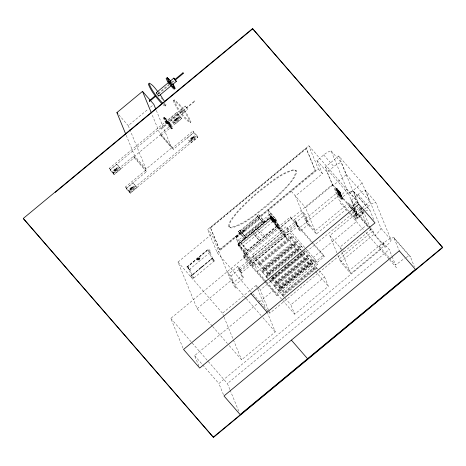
<?xml version="1.0" encoding="UTF-8"?>
<svg xmlns="http://www.w3.org/2000/svg" width="466" height="466" viewBox="0 0 466 466"><rect width="100%" height="100%" fill="white"/><g stroke="black" fill="none" stroke-linecap="round" stroke-linejoin="round"><path stroke-width="0.35" stroke-dasharray="2.33 1.75" d="M228.69 226.476C228.754 220.977 233.39 217.022 236.314 212.811C243.316 204.842 251.11 197.625 259.218 190.798C270.059 182.754 280.66 172.711 294.139 169.583L296.516 171.109C296.458 176.608 291.815 180.563 288.897 184.775C281.895 192.743 274.095 199.955 265.987 206.787C255.152 214.832 244.551 224.868 231.066 227.996L228.69 226.476L230.664 227.53C247.691 222.958 260.878 209.735 274.2 198.831C281.749 190.512 293.947 182.253 296.114 170.643M229.097 226.942C229.155 221.443 233.792 217.488 236.716 213.277C243.718 205.302 251.518 198.091 259.626 191.264C270.461 183.22 281.062 173.177 294.547 170.049L296.516 171.109M115.172 169.566C114.857 172.641 117.741 165.925 114.869 170.201M116.18 169.012L114.805 170.049M131.01 188.736L131.348 188.177M132.356 187.623C128.663 191.98 135.198 184.472 131.039 188.812M176.859 118.76L175.56 119.838L175.851 119.313M191.689 138.484L192.027 137.924M192.557 137.522C194.31 137.837 189.703 139.94 193.017 137.482M198.132 259.719C201.661 256.51 197.438 261.24 198.609 259.562M355.168 208.459L354.166 209.881L356.711 216.09L357.713 214.669L355.109 208.302M163.129 104.885L165.156 106.021L165.348 105.45L164.341 102.875M165.156 106.021L166.024 104.891L165.016 102.322M165.704 122.261L170.789 128.366L171.803 128.936L172.571 128.092C170.713 123.979 167.917 119.774 164.201 117.211L163.426 118.055C164.183 119.401 165.995 124.836 167.678 122.902C167.48 121.69 165.121 119.844 165.622 122.04M164.201 117.211L165.471 120.315L167.696 123.088M164.015 118.125C163.997 120.17 167.515 120.939 165.704 118.609C163.211 116.086 164.684 119.232 165.669 120.356M160.712 128.674L194.625 100.93L194.84 101.297L161.131 129.216L160.712 128.674L161.131 129.216M164.673 117.624L166.345 119.797M165.348 121.475L167.02 123.647M166.042 120.857L166.298 121.48M173.544 100.464L173.352 101.035C177.068 109.254 182.66 117.665 190.099 122.791L190.967 121.667C187.25 113.442 181.658 105.031 174.22 99.905L173.544 100.464C180.989 105.59 186.575 114.001 190.291 122.226L190.099 122.791M166.42 121.678L168.908 125.028L187.781 109.394L186.819 107.611L185.299 106.044L166.42 121.678L168.908 125.028M174.22 99.905L174.028 100.475C177.744 108.695 183.33 117.112 190.775 122.232M169.991 123.542C165.43 119.506 171.511 128.931 170.201 123.834M168.977 122.5L170.632 124.731M169.962 125.29L169.525 124.393M171.313 128.581L169.676 126.536L171.238 128.564L171.983 128.028L170.329 125.791L171.983 128.028M171.803 128.936L171.902 128.651C170.038 124.539 167.247 120.333 163.525 117.77M185.299 106.044L187.781 109.394M194.433 100.79L194.817 101.297M240.002 230.693L257.64 216.236L257.855 216.585L240.328 231.101L240.013 230.658L240.334 231.089M241.988 232.814L259.719 218.472L259.935 218.845L242.407 233.361L241.988 232.814L242.413 233.344M262.119 221.257L244.446 235.65L244.714 236.081L262.387 221.694L262.172 221.321M244.86 236.21L244.464 235.656M258.467 214.599L260.494 216.906A9.786 0.845 50.4 0 1 262.539 219.253L264.659 221.845L258.467 214.558L257.121 215.671L257.657 216.375M259.515 218.298L259.935 218.845M261.968 221.146L262.387 221.694M274.66 222.515L273.42 220.837L274.608 222.498L275.61 221.734L274.363 220.057L275.179 221.362M274.789 220.785C274.043 218.95 276.967 221.455 275.214 221.315M274.975 220.004L275.802 221.117M275.4 221.455L275.08 220.861M275.61 221.734L275.115 221.204M338.316 190.437C337.238 189.563 336.935 191.643 337.961 192.074M338.141 190.309L337.337 190.92L337.716 191.695M337.932 190.14L338.194 190.798M335.106 188.899L337.652 195.108L341.695 199.757L342.37 199.203L339.825 192.994L335.776 188.34L335.106 188.899L339.609 193.652M338.852 193.227L339.743 194.048L339.289 193.052M339.638 193.908L340.337 193.268L339.964 192.493M339.743 194.048L340.448 193.402L339.714 192.114M350.065 206.112L316.356 234.031L306.244 222.399L295.427 196.011L322.39 173.678L316.979 160.485C321.534 157.386 325.466 152.166 331.099 150.868L346.698 188.899L344.689 191.893L340.594 196.035L352.319 209.525M331.099 150.868L341.211 162.5L356.805 200.531L354.801 203.525L350.7 207.661L357.445 202.081L359.059 203.939M365.472 190.413L381.066 228.445L379.056 231.439L374.961 235.58L385.073 247.213L389.168 243.071L391.178 240.077L375.579 202.046L365.472 190.413C359.834 191.718 355.902 196.932 351.352 200.03L354.055 206.624M114.927 169.793C112.848 172.181 117.152 170.632 117.077 168.995C116.465 167.515 113.599 169.863 114.321 171.074M175.606 119.546C173.527 121.935 177.826 120.385 177.756 118.748C177.144 117.269 174.278 119.611 175 120.822M131.103 188.404C129.024 190.792 133.323 189.243 133.253 187.606C132.635 186.126 129.775 188.474 130.497 189.679M191.782 138.157C189.703 140.54 194.002 138.99 193.932 137.359C193.314 135.88 190.454 138.221 191.171 139.433M199.145 259.166C200.281 257.855 197.59 258.915 198.161 259.795M197.427 260.203C201.632 254.5 193.92 262.137 199.099 258.123C201.51 257.238 198.825 260.651 197.578 260.284C196.454 259.213 199.355 256.807 200.124 257.966M201.166 267.187L200.881 267.601L202.232 266.482L201.166 267.187L201.836 266.628M197.724 258.805L198.4 258.246M115.341 169.414L113.448 171.5L113.11 172.49L113.529 172.973C115.801 172.735 118.102 170.865 118.737 168.657L118.067 167.556C115.789 167.795 113.488 169.665 112.854 171.872L113.226 172.81M131.511 188.019L129.618 190.105L129.286 191.101L129.699 191.584C131.977 191.345 134.278 189.476 134.913 187.268L134.237 186.167C131.965 186.406 129.665 188.276 129.03 190.483L129.402 191.421M192.19 137.773L190.297 139.858L189.965 140.854L190.378 141.332C192.656 141.093 194.957 139.223 195.592 137.021L194.916 135.921C192.644 136.159 190.344 138.029 189.709 140.231L190.081 141.169M198.976 259.317L199.996 257.657M259.568 301.846L356.432 221.635L355.156 218.531L338.986 199.92C343.395 196.605 347.718 191.928 353.35 191.048L369.858 209.945L374.204 220.925M355.156 218.531L364.08 211.814M223.441 394.655L218.88 383.547L380.693 249.549L379.417 246.444C383.827 243.13 388.149 238.452 393.782 237.578L410.296 256.469L414.373 266.797M389.407 257.937L395.593 265.055L404.511 258.339M158.096 93.398L169.152 84.241M171.36 82.412L173.573 80.583M158.51 93.951L169.012 85.261M172.327 82.511L173.987 81.142M156.32 110.425L171.674 147.868L146.056 169.082L128.232 125.622L148.281 109.021M150.506 107.174L153.291 104.867M167.067 119.692L166.391 120.251L167.282 122.424M120.869 169.024L116.762 164.218L120.869 169.024L114.129 174.61L110.087 169.956L109.388 168.249L176.806 112.417L180.849 117.065L181.548 118.778L174.808 124.358L170.702 119.552L177.505 114.123M110.087 169.956L116.826 164.37M168.937 126.455L169.612 125.902L172.478 128.377M114.129 174.61L113.43 172.898L133.655 156.151L145.788 170.107L146.423 171.663L126.199 188.41L130.241 193.064L197.66 137.231M173.393 149.33L172.752 147.774L192.982 131.028L193.681 132.734L186.936 138.315L190.984 142.969L197.724 137.383L193.617 132.577L173.393 149.33L161.259 135.367L160.624 133.818L180.849 117.065M146.056 169.082L134.732 156.058L160.356 134.843L151.578 113.442M133.655 156.151L134.29 157.7L114.065 174.453L110.023 169.799L177.441 113.966L181.548 118.778M161.259 135.367L181.484 118.62M137.045 187.635L132.938 182.829L137.045 187.635L130.305 193.215L126.257 188.567L125.558 186.86L145.788 170.107M126.257 188.567L133.002 182.981M130.305 193.215L129.6 191.509L197.025 135.676L192.982 131.028M251.069 291.728L217.22 252.77L207.667 229.488L308.801 145.742L359.472 204.044M210.416 227.647L306.156 148.363L306.36 148.596L315.395 170.638L219.661 249.916L210.416 227.647L219.661 249.916M210.62 227.88L306.36 148.596M212.24 326.049L197.101 308.626L178 262.061L211.71 234.142L207.667 229.488M210.125 252.298L208.104 249.974L187.88 266.721L189.901 269.051L189.225 269.604L186.936 266.89L208.512 249.025L210.801 251.739L210.125 252.298L213.818 261.304L214.494 260.744L212.269 258.181L190.757 276.204L212.269 258.181M187 267.047L208.512 249.025M189.225 269.604L210.801 251.739M238.243 231.305L241.056 234.299A9.78 0.845 50.4 0 1 242.594 236.064L244.434 238.592L242.308 236.006A9.786 0.845 50.4 0 0 240.27 233.652L238.243 231.346L239.588 230.187L242.407 233.181A9.78 0.845 50.4 0 1 243.939 234.951L245.78 237.479L243.66 234.887A9.786 0.845 50.4 0 0 241.615 232.54L239.588 230.216M238.371 231.614L239.716 230.501M257.558 216.113L259.935 218.665A9.78 0.845 50.4 0 1 261.473 220.435L263.313 222.964L261.187 220.371A9.786 0.845 50.4 0 0 259.143 218.024L257.226 215.944L258.595 214.867M219.457 249.689L315.197 170.405L306.156 148.363M236.443 236.466L244.534 229.767L244.33 229.534L244.912 230.693L236.821 237.398L236.239 236.233L236.821 237.398M217.22 252.77L318.348 169.024L308.801 145.742M236.623 237.165L244.714 230.46M214.494 260.744L192.982 278.767L193.594 278.051L191.573 275.726L211.797 258.974L208.104 249.974M268.731 213.743L273.985 219.795L276.787 226.622L271.527 220.575L268.731 213.743L270.076 212.624L275.33 218.676L278.132 225.503L264.95 236.361L256.801 226.901L251.407 231.369L259.556 240.829L247.504 250.807L240.374 242.279M338.747 155.982L346.389 174.604L332.905 185.771L325.268 167.148L338.747 155.982L362.204 182.963L369.841 201.592L362.828 207.399M237.986 242.687L239.198 244.085L237.345 241.138L269.709 214.337L267.799 209.683L275.889 218.985L279.07 226.744L246.706 253.545L239.833 245.634L237.986 242.687L251.471 231.52M270.344 215.886L272.068 218.525L239.454 245.535L238.644 244.603L271.562 217.284L270.344 215.886L256.801 226.901M244.178 237.975L245.53 236.856M263.057 222.34L264.408 221.222M238.388 243.666L270.746 216.865M238.941 243.462L271.305 216.661L269.709 214.337M276.734 226.517L285.023 236.052L283.177 231.555L270.845 217.366L238.481 244.161L248.413 257.972L247.743 258.525L237.747 244.568L271.457 216.649L283.992 231.072L287.173 238.837L253.463 266.75L244.97 256.982L243.701 253.877L277.41 225.958L285.897 235.732L252.188 263.645L243.701 253.877M272.377 216.911L273.268 219.084L271.917 220.202L271.026 218.024L272.377 216.911L273.996 218.77L274.888 220.942L273.536 222.061L272.645 219.888L273.996 218.77M238.126 245.5L238.802 244.941M271.835 217.581L281.452 230.612L280.777 231.171L271.165 218.14L271.835 217.581L271.457 216.649M271.259 218.368L272.61 217.249L273.874 218.705L274.649 220.604L273.303 221.723L272.523 219.818L271.259 218.368L272.039 220.267L273.391 219.154L272.61 217.249M332.905 185.771L327.091 172.111C331.646 169.018 335.572 163.799 341.211 162.5M239.833 245.634L272.196 218.839L272.068 218.525M272.674 220.144L273.14 220.22L272.738 220.552L271.864 219.469L271.882 218.624L272.68 219.614M273.14 220.22L272.354 220.535L271.958 219.841L272.598 219.597M271.527 220.575L273.874 218.705M272.15 220.302L272.231 219.614L272.429 219.847M272.365 220.302L272.837 220.313M272.756 221L272.948 219.917M272.767 220.768L273.239 220.779L272.709 220.668M273.082 220.61L273.49 220.54L273.14 221.018M273.985 219.795L275.33 218.676M273.391 221.181L272.96 221.234L274.363 220.057M275.889 218.985L243.526 245.786L246.706 253.545M247.504 250.807L247.248 250.184L276.746 225.76L269.872 217.849L277.002 226.383L276.746 225.76M259.556 240.829L260.838 239.553L252.753 230.251M264.239 281.015L243.875 257.582L243.235 256.026L290.429 216.946L312.692 242.559M243.875 257.582L291.069 218.496L290.429 216.946M182.998 348.119L170.806 318.395L244.97 256.982M287.173 238.837L278.68 229.062L332.619 184.396L338.683 191.375L340.594 196.035M316.356 234.031L305.533 207.638L332.503 185.305M245.792 297.949L234.852 285.361L243.619 278.103L239.798 268.789L237.776 266.465L229.01 273.723L234.107 286.141L236.128 288.466L231.031 276.047L226.989 271.393M370.196 227.641L348.789 203.007L315.08 230.926L309.016 223.948L300.25 231.206L298.228 228.876L294.413 219.562L303.174 212.304L305.195 214.634L310.292 227.047M259.655 265.183L259.399 264.566L293.108 236.646L293.364 237.27L259.655 265.183L254.547 258.98L252.636 254.325L286.345 226.406L304.962 247.825M266.092 281.278L257.506 271.404L253.655 262.014L262.807 272.866L296.516 244.953L287.365 234.095L252.659 262.853L250.813 258.356L283.177 231.555M238.819 268.48L295.45 221.583L296.661 222.975L297.937 226.08L241.306 272.983L240.089 271.585L238.819 268.48L240.031 269.878L241.306 272.983M336.044 188.73L336.72 188.171L340.361 192.359L339.813 193.227L336.044 188.73L341.63 195.458L340.955 196.017L337.192 191.52L337.862 190.961L341.63 195.458M231.031 276.047L239.798 268.789M300.25 231.206L296.434 221.892L305.195 214.634M336.172 189.039L336.72 188.171M240.031 269.878L296.661 222.975M254.547 258.98L288.256 231.066L286.345 226.406M240.089 271.585L296.726 224.688L295.45 221.583M342.778 198.254L339.009 193.757L338.333 194.316L342.102 198.813L342.778 198.254L337.32 191.829L337.99 191.276M197.101 308.626L230.81 280.707L211.71 234.142M338.683 191.375L304.974 219.294L306.995 221.618L298.228 228.876M339.685 192.912L340.361 192.359M339.825 192.994L339.149 193.547L341.695 199.757M337.652 195.108L338.328 194.549L335.776 188.34M339.137 194.066L338.462 194.625L338.333 194.316M237.776 266.465L241.598 275.779L232.831 283.037L230.81 280.707M306.244 222.399L339.959 194.479L352.919 209.397M258.589 263.634L292.298 235.714L288.256 231.066M340.827 195.708L341.502 195.149M258.846 264.257L292.555 236.338L292.298 235.714M341.974 198.504L342.65 197.945M353.904 206.77L348.719 194.13L362.204 182.963M257.506 271.404L291.215 243.485L287.365 234.095M263.698 269.837L263.441 269.214L297.151 241.301L297.407 241.918L263.698 269.837L262.888 268.905L262.632 268.288L296.341 240.369L293.108 236.646M262.888 268.905L296.597 240.992L296.341 240.369M261.741 271.317L295.45 243.398M261.997 271.94L295.706 244.021M262.55 272.249L296.26 244.33L300.558 249.607L266.849 277.52L262.55 272.249L262.807 272.866M267.74 274.491L267.484 273.868L301.193 245.955L301.45 246.572L267.74 274.491L266.931 273.559L266.674 272.936L300.389 245.023L297.151 241.301M266.931 273.559L300.64 245.64L300.389 245.023M265.783 275.971L299.492 248.052M266.039 276.588L299.749 248.675M223.843 316.56L222.48 313.234L256.189 285.32L257.535 286.87M266.849 277.52L266.593 276.897L300.302 248.984L301.688 250.58M353.374 209.508L352.313 206.933L357.707 202.471L358.238 203.753M272.08 277.299L274.293 275.464M274.841 275.01L278.709 271.806M284.237 267.228L289.211 263.109M297.5 256.248L301.921 252.584M271.527 278.522L305.242 250.603L308.475 254.325L309.535 255.881L275.825 283.794L271.527 278.522L271.783 279.14L305.492 251.226L305.242 250.603M270.892 282.175L270.635 281.551L304.345 253.638L304.601 254.255L270.892 282.175L270.082 281.243L269.826 280.619L303.541 252.706L302.154 251.11M270.082 281.243L303.791 253.329L303.541 252.706M268.416 309.931L260.232 289.974L360.247 207.149M368.216 226.406L356.356 212.758L362.292 207.842M336.889 252.852L329.794 235.557L356.764 213.224L354.329 207.283M274.765 282.245L308.475 254.325M360.83 207.731L363.288 213.719L356.542 219.305L354.521 216.975L361.261 211.395L359.082 206.071M275.016 282.862L308.731 254.949M360.911 208.185L363.02 213.335L357.626 217.797L356.007 215.939L361.4 211.471L359.554 206.968M364.051 209.514L361.459 211.663L366.87 224.857L339.9 247.19L340.722 249.182M364.569 209.083L371.367 203.869L375.579 202.046M275.575 283.177L309.284 255.257L313.583 260.529L279.868 288.448L275.575 283.177L275.825 283.794M274.934 286.823L274.678 286.206L308.393 258.286L308.643 258.91L274.934 286.823L274.125 285.897L273.874 285.274L307.583 257.36L304.345 253.638M274.125 285.897L307.834 257.978L307.583 257.36M198.912 366.09L194.619 355.634L259.009 302.312M278.808 286.899L312.517 258.98M279.064 287.516L312.773 259.603M279.617 287.825L313.327 259.911L317.369 264.56L283.66 292.479L279.617 287.825L279.868 288.448M278.977 291.477L278.726 290.86L312.436 262.94L312.686 263.564L278.977 291.477L278.167 290.545L277.917 289.928L311.626 262.009L308.393 258.286M278.167 290.545L311.882 262.632L311.626 262.009M283.66 292.479L281.749 287.825L315.459 259.906L305.44 248.372M323.585 255.094L324.225 256.65L277.031 295.729L276.39 294.18L323.585 255.094L313.164 243.106M283.019 296.131L282.769 295.508L316.478 267.595L316.734 268.212L283.019 296.131L282.215 295.199L281.959 294.582L315.668 266.663L312.436 262.94M282.215 295.199L315.925 267.286L315.668 266.663M268.882 312.22L269.785 313.257L370.913 229.505L370.365 228.177M370.674 228.189L373.05 230.92L339.341 258.84L349.453 270.472L383.163 242.553L389.227 249.531L391.877 256.003M369.567 228.556L384.433 245.658L350.723 273.577L340.617 261.944L374.326 234.025M324.563 276.897L328.413 286.287L294.704 314.206L290.854 304.816L324.563 276.897L319.332 270.88M229.272 345.65L241.574 359.804L275.29 331.885L267.647 313.257M229.855 389.477L227.414 383.53L389.227 249.531M175.793 119.395L176.521 118.847M115.114 169.647L116.151 168.931M191.969 138.006L192.691 137.458M131.441 188.101L131.802 187.827M131.29 188.258L132.012 187.711M198.691 259.51L199.052 259.236M356.711 216.09L355.902 215.164L357.655 214.511M115.521 169.275L117.257 168.337L118.62 168.343M192.376 137.639L194.112 136.701L195.475 136.701M131.697 187.885L133.433 186.948L134.796 186.953M198.796 259.451L197.299 259.888M365.589 210.929L368.909 209.618L369.858 209.945M406.026 257.453L408.466 256.347L410.296 256.469M176.381 118.917L176.894 118.836L175.956 119.005L175.548 119.954L176.591 119.477L176.83 118.684M176.672 118.743L177.697 118.591M115.993 168.995L117.018 168.838M192.848 137.353L193.868 137.202M131.878 187.775L132.327 187.542M132.169 187.606L133.194 187.449M165.832 105.462L163.799 104.326M168.308 123.059L169.315 124.102M337.262 190.699L337.873 191.217M340.419 193.489L340.034 193.192M274.573 220.336L274.969 220.715M179.043 117.473L178.746 117.31C176.468 117.549 174.168 119.418 173.533 121.62L174.208 122.727C176.48 122.482 178.781 120.612 179.416 118.411L179.043 117.473L179.165 117.787C178.525 119.995 176.23 121.865 173.952 122.104L173.649 121.941M179.299 118.096L178.996 117.927C176.707 118.148 174.418 120.03 173.789 122.243L173.905 122.558M174.872 120.513L176.626 119.861L177.569 118.277M192.994 137.406L192.126 137.616L191.718 138.565M191.048 139.124L192.802 138.472L193.745 136.888M189.825 140.551L190.128 140.715C192.4 140.476 194.701 138.606 195.336 136.398L195.219 136.084M114.193 170.76L115.947 170.107L116.89 168.529M112.97 172.187L113.273 172.356C115.551 172.111 117.846 170.241 118.486 168.04L118.364 167.719M130.369 189.371L132.123 188.718L133.066 187.14M129.146 190.798L129.449 190.961C131.721 190.722 134.022 188.852 134.657 186.65L134.54 186.33M338.24 190.309L338.549 190.658M339.801 192.971L340.11 193.32M338.491 190.553L338.823 190.961M339.522 192.668L339.86 193.075M337.815 191.112L338.153 191.52M346.389 174.604L369.841 201.592M323.724 154.898L333.831 166.531M358.092 194.444L368.198 206.077M353.688 191.334L353.741 191.858L369.917 210.469M394.12 237.864L394.178 238.382L410.348 256.993M346.698 188.899L356.805 200.531M381.066 228.445L391.178 240.077M325.268 167.148L348.719 194.13M361.4 211.471L363.02 213.335M316.979 160.485L327.091 172.111M351.352 200.03L355.942 205.314M356.403 205.844L363.288 213.719M336.848 188.48L340.483 192.668M352.313 206.933L353.123 207.865M318.348 169.024L322.39 173.678M370.016 228.474L370.913 229.505M353.397 209.945L369.095 228.008M338.328 194.549L342.37 199.203M379.417 246.444L388.935 257.389M340.256 203.025L347.869 211.78M348.347 212.327L364.045 230.39M365.944 232.581L389.256 259.399M389.727 259.946L396.863 268.16M291.378 191.357L305.533 207.638M329.794 235.557L342.597 250.289M343.046 250.807L343.943 251.838M305.719 218.513L307.741 220.843M294.413 219.562L296.434 221.892M296.726 224.688L297.937 226.08M291.069 218.496L311.434 241.936M311.911 242.477L324.225 256.65M301.193 245.955L303.506 248.611M292.555 236.338L293.364 237.27M296.597 240.992L297.407 241.918M300.64 245.64L301.45 246.572M304.682 250.294L305.492 251.226M316.478 267.595L318.855 270.332M303.791 253.329L304.601 254.255M307.834 257.978L308.643 258.91M311.882 262.632L312.686 263.564M315.925 267.286L316.734 268.212M273.268 219.084L274.888 220.942M278.132 225.503L272.878 219.457L270.076 212.624M273.408 220.523L273.35 220.383M271.026 218.024L272.942 220.173L272.686 219.556M273.227 221.012L273.431 221.245L273.216 220.768M272.307 220.202L272.563 220.535M273.251 221.292L273.035 220.546M291.215 243.485L298.846 252.269M299.323 252.817L315.063 270.927M315.54 271.474L328.413 286.287M255.45 228.02L263.57 237.398L264.95 236.361M251.407 231.369L259.492 240.672M160.624 133.818L172.752 147.774M160.356 134.843L171.674 147.868M252.636 254.325L272.202 276.839M272.68 277.387L281.749 287.825M247.248 250.184L235.441 236.478L237.345 241.138M259.399 264.566L262.632 268.288M263.441 269.214L266.674 272.936M267.484 273.868L269.797 276.53M270.973 278.214L271.783 279.14M238.481 244.161L250.813 258.356M266.593 276.897L267.979 278.493M268.439 279.029L269.826 280.619M270.635 281.551L273.874 285.274M274.678 286.206L277.917 289.928M278.726 290.86L281.959 294.582M282.769 295.508L284.668 297.698M285.145 298.246L290.854 304.816M237.747 244.568L250.277 258.991L253.463 266.75M244.37 253.318L252.659 262.853M266.569 281.831L282.303 299.941M282.78 300.488L294.704 314.206M243.235 256.026L265.498 281.645M265.97 282.192L276.39 294.18M264.711 281.563L277.031 295.729M118.795 114.764L128.232 125.622M257.989 287.388L260.232 289.974M241.598 275.779L243.619 278.103M252.962 293.9L268.433 311.707M134.29 157.7L146.423 171.663M231.561 279.932L233.583 282.256M212.333 258.339L214.558 260.896M211.797 258.974L213.818 261.304M246.269 298.496L261.018 315.465M262.917 317.655L275.29 331.885M109.388 168.249L113.43 172.898M125.558 186.86L129.6 191.509M186.936 266.89L189.161 269.453M190.693 276.053L192.982 278.767M178 262.061L222.48 313.234M212.712 326.59L227.385 343.471M170.806 318.395L227.414 383.53M194.619 355.634L202.232 364.389M202.71 364.936L218.88 383.547M338.794 190.885L339.126 191.322M339.557 192.743L338.59 191.485M338.118 191.444L338.776 192.266M337.914 192.044L338.881 193.303M169.612 125.902L166.379 121.702M339.12 191.276L339.761 192.143M338.898 191.922L339.231 192.353M338.223 192.481L338.555 192.912M171.22 81.812L171.954 82.767M158.51 92.425L159.389 93.573M157.834 92.984L158.72 94.132M338.753 192.272L339.091 192.703M338.316 191.072L338.636 191.514M339.038 192.674L339.574 193.477M161.16 97.598L162.611 99.811M338.1 190.705L338.386 191.136M394.178 238.382L399.001 250.149M392.145 256.65L395.593 265.055M383.163 242.553L385.073 247.213M373.05 230.92L374.961 235.58M363.276 210.882L370.097 227.513M353.741 191.858L358.564 203.619M357.445 202.081L358.808 205.407M354.172 207.434L356.356 212.758M354.195 209.438L357.626 217.797M353.612 209.572L355.902 215.164M353.636 210.149L356.007 215.939M352.995 210.655L356.542 219.305M348.789 203.007L351.248 208.995M352.337 211.657L354.521 216.975M337.192 191.52L337.32 191.829M332.619 184.396L338.986 199.92M341.811 251.844L350.723 273.577M337.978 255.514L340.617 261.944M303.174 212.304L308.271 224.723M315.459 259.906L317.369 264.56M313.327 259.911L313.583 260.529M309.284 255.257L309.535 255.881M300.302 248.984L300.558 249.607M296.26 244.33L296.516 244.953M285.477 236.076L286.753 239.18M277.41 225.958L278.68 229.062M271.305 216.661L271.562 217.284M272.418 219.777L272.96 221.234M272.33 220.086L272.558 220.768M272.196 219.929L272.354 220.535M271.608 218.845L271.864 219.469M270.845 217.366L271.165 218.14M244.534 229.767L244.912 230.693M252.613 263.296L253.883 266.401M197.025 135.676L197.724 137.383M268.69 310.595L269.785 313.257M256.189 285.32L265.469 307.939M176.806 112.417L178.082 115.521M224.117 317.23L241.574 359.804M189.901 269.051L193.594 278.051M187.88 266.721L191.573 275.726M126.234 135.326L134.732 156.058M230.122 390.135L239.064 411.932M167.096 121.119L169.577 124.469L167.096 121.119M180.581 109.953L183.062 113.302L180.581 109.953M181.257 109.394L183.738 112.743L181.257 109.394M338.631 193.955L339.044 194.514L338.683 193.984M338.98 193.99L339.807 195.103L338.98 193.99M339.487 195.231L340.314 196.343L339.487 195.231M340.25 195.819L340.663 196.378L340.267 195.825"/><path stroke-width="0.7" d="M148.602 83.694L148.409 84.259C151.135 91.487 156.407 97.505 161.434 103.26M155.749 96.241L149.668 101.273L149.417 101.017L149.254 100.72L155.335 95.681M149.668 101.273L149.277 100.72M168.564 82.476L156.314 92.623L157.275 94.406L158.795 95.973L171.045 85.826M158.795 95.973L158.626 95.402M169.793 81.457L172.28 84.806L176.352 81.369L173.841 78.107L169.793 81.457L170.352 81.87M173.841 78.107L176.323 81.457M172.28 84.806L172.111 84.235M174.599 88.989L174.121 89.175L172.641 87.893L168.407 82.593M174.674 79.669L182.963 72.801L183.22 73.063M175.088 80.222L183.383 73.36L182.969 72.847M125.686 133.992L116.908 112.597L142.526 91.377L153.85 104.407L155.772 109.085M252.531 28.595L23.3 218.426L213.469 437.405L442.7 247.574L252.531 28.595L442.7 247.574M55.204 192.423L252.659 28.904M213.341 437.096L442.572 247.265M166.601 78.206L166.129 78.393C166.444 79.803 169.059 84.101 169.607 83.606M156.314 92.623L156.873 93.037M168.144 81.771L168.442 82.028M162.954 103.516C157.479 97.644 152.015 91.249 149.085 83.699L149.277 83.134C153.081 84.8 155.37 88.831 158.067 91.854M116.908 112.597L117.851 113.681M250.958 293.609L267.135 312.22M291.396 340.133L307.572 358.744M23.428 218.735L213.469 437.405M170.853 81.334L168.762 78.929L166.898 77.548L168.174 80.653L170.393 83.426L168.739 81.195L168.995 81.812M168.64 82.249L169.076 82.797M172.321 84.026L173.335 85.068L173.078 84.445M172.688 83.88L174.616 86.822L175.175 88.709L173.311 87.334L169.076 82.033M160.222 94.738L164.708 101.675M168.319 82.371L168.045 81.806M142.526 91.377L151.304 112.778M167.387 77.898L169.047 80.135L167.387 77.898M173.032 86.128L174.686 88.359L173.032 86.128M358.832 204.277L183.54 349.442L199.716 368.053L375.008 222.888L358.832 204.277M399.269 250.801L223.977 395.966L240.147 414.577L415.445 269.412L399.269 250.801"/></g></svg>
